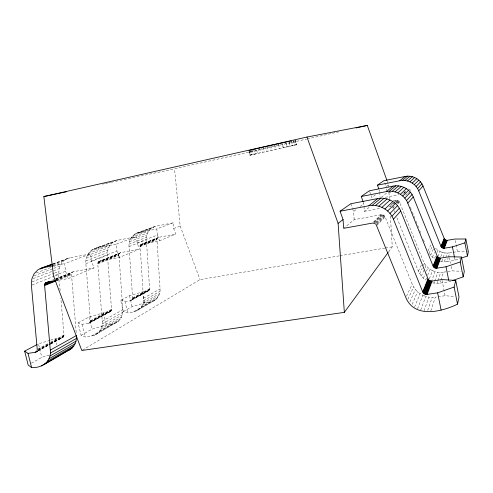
<?xml version="1.0" encoding="UTF-8"?>
<svg xmlns="http://www.w3.org/2000/svg" width="493" height="493" viewBox="0 0 493 493"><rect width="100%" height="100%" fill="white"/><g stroke="black" fill="none" stroke-linecap="round" stroke-linejoin="round"><path stroke-width="0.37" stroke-dasharray="2.46 1.85" d="M96.184 334.346C100.584 331.61 102.673 326.23 102.261 321.19L97.793 263.86L98.027 262.455L99.691 261.111L119.324 257.414L139.451 249.082L137.177 242.994L136.499 236.585L117.704 240.276L94.145 248.768C88.376 251.147 85.314 257.654 85.862 263.681L90.447 320.709C90.521 324.881 84.383 323.371 82.004 324.363L78.054 322.89L81.105 335.283L85.104 336.984L94.027 335.394L116.97 322.274C121.167 319.661 123.219 314.552 122.849 309.727L118.912 254.363L119.559 253.236L120.662 252.656L139.451 249.082M78.054 322.89L88.956 317.122L103.431 312.852L110.149 311.718L111.313 310.621L111.535 309.327L107.419 255.152C106.919 249.39 109.914 243.228 115.417 240.966M120.662 300.36C123.694 300.946 132.155 302.85 132.66 297.932L128.987 246.617C128.537 241.126 131.452 235.303 136.678 233.158L155.911 226.238L173.129 222.799L173.702 228.579L175.736 234.058L159.553 240.763L141.627 244.208L140.092 245.434L143.457 298.253C144.825 308.84 132.266 315.31 123.349 311.533L120.662 300.36L129.499 295.683L142.255 291.992L148.424 290.913L149.638 289.533L146.378 239.734C145.965 234.465 148.812 228.918 153.816 226.872M137.787 310.177L154.599 300.416C158.426 298.037 160.385 293.415 160.083 288.997L156.91 238.957L157.507 237.928L158.524 237.398L175.736 234.058M60.189 290.488C58.821 279.882 55 261.05 69.938 257.827L90.613 253.846L91.439 261.043L94.021 267.89L68.317 278.533L56.35 280.714M76.187 332.516L71.442 273.621L72.138 272.364L73.346 271.723L94.021 267.89M50.797 340.108C54.193 337.12 63.597 340.817 64.01 334.969L60.849 298.16M430.839 310.886L435.331 297.131L445.136 295.701L454.638 296.57M432.515 282.84L436.934 283.37L439.898 283.142L440.613 280.955M440.847 280.227L443.466 272.204L452.063 270.86L461.232 271.304M440.459 261.216L444.366 261.654L446.985 261.432L448.149 257.864M448.383 257.149L449.782 252.866L452.562 252.41M427.696 310.38L432.151 297.359L435.331 297.131M436.934 283.37L437.636 281.318M437.87 280.634L440.68 272.426L443.466 272.204M444.366 261.654L447.299 253.088L449.782 252.866M424.042 310.824L428.959 297.119L432.151 297.359M433.969 283.161L434.456 281.799M434.703 281.115L437.883 272.241L440.68 272.426M441.74 261.487L444.809 252.94L447.299 253.088M420.708 310.054L425.835 296.41L428.959 297.119M431.313 281.842L435.146 271.649L437.883 272.241M440.773 256.687L442.369 252.428L444.809 252.94M417.516 308.815L422.852 295.264C418.113 292.99 414.225 289.021 412.216 284.147L385.113 216.908L384.01 215.441L382.925 214.843L381.083 214.708L354.159 219.693L344.25 227.852M429.341 278.767L432.527 270.663C428.374 268.71 424.966 265.246 423.21 260.988L399.552 202.167C398.529 199.529 395.139 200.109 393.05 200.817M438.098 256.502L440.039 251.566L435.066 248.016M414.551 307.127L420.073 293.699M426.519 278.009L425.693 280.018L423.358 278.218L421.33 276.111L418.384 271.156L396.649 217.166M427.616 275.334L430.093 269.314M435.578 255.972L434.425 258.77L432.361 257.192L429.465 253.772M437.014 252.478L437.87 250.382M412.173 304.341L417.565 291.751M423.358 278.218L425.176 273.985M426.383 271.156L427.893 267.625M432.361 257.192L434.438 252.348M409.856 301.913L415.389 289.477M421.33 276.111L423.814 270.528M425.058 267.736L425.989 265.647M430.574 255.337L433.914 247.819M407.939 299.189L413.59 286.92M419.66 273.738L422.193 268.235M423.462 265.481L424.411 263.416M431.893 247.178L429.095 253.248L428.251 251.541M406.472 296.231L412.216 284.147M418.384 271.156L421.281 265.055M427.967 250.974L431.122 244.331M388.65 251.775L392.268 246.827L390.357 215.466M376.738 225.461L385.113 216.908M397.968 203.788L399.552 202.167M408.284 193.256L409.769 191.74M376.96 224.34L384.836 216.359M393.217 208.638L392.952 208.126L395.602 205.445M397.722 203.295L399.312 201.686M405.566 195.339L408.555 192.313M376.566 223.81L384.46 215.866M394.203 206.062L392.607 207.67L392.952 208.126M396.859 203.393L398.985 201.255M376.609 222.824L384.01 215.441M396.458 203.011L398.59 200.879M376.06 222.46L383.492 215.096M395.99 202.709L398.134 200.583M374.92 222.719L382.925 214.843M396.021 201.957L397.635 200.368M373.743 223.076L382.321 214.695M393.315 203.942L397.105 200.238M404.007 193.49L405.529 191.999M374.156 221.979L381.699 214.646M392.742 203.43L389.464 206.598L390.037 206.542L393.297 203.369M393.839 202.845L396.563 200.201M403.496 193.453L405.542 191.469M373.503 222.041L381.083 214.708M394.924 201.31L396.021 200.257M405.56 191.025L402.479 194.008L402.984 193.952M363.31 202.266L363.828 203.708L364.327 211.331L370.021 206.641M381.292 197.366L386.413 193.151L390.801 192.301M354.159 219.693L353.61 211.515L357.215 208.761M360.223 206.462L363.828 203.708M375.481 194.809L371.839 197.588L371.106 195.548M387.208 181.239L388.502 184.863L386.025 186.755L384.343 182.046M82.46 350.098L200.016 279.611L339.283 255.861M91.698 335.986L112.663 323.858L116.97 322.274M133.671 311.699L150.636 301.889L154.599 300.416M94.027 335.394L118.807 320.875M135.809 311.145L156.287 299.128M99.703 331.05L120.354 319.119M141.029 307.17L157.723 297.525M100.954 328.893L121.561 317.061M142.194 305.216L158.845 295.652M101.817 326.483L122.393 314.762M143.001 303.029L159.633 293.563M102.254 323.889L122.831 312.291M143.426 300.687L160.046 291.32M31.435 363.212L41.856 357.351L49.09 355.114M81.105 335.283L91.914 329.207L106.346 324.844L112.663 323.858M123.349 311.533L132.112 306.609L144.831 302.838L150.636 301.889M102.261 321.19L122.849 309.727M143.457 298.253L160.083 288.997M37.936 350.85L50.009 344.293M50.68 343.929L62.081 337.73M88.592 323.322L109.754 311.822M130.947 300.311L148.06 291.006M38.127 350.899L50.181 344.342M50.446 344.176L63.258 337.15M89.005 323.217L110.833 311.293M131.323 300.206L149.059 290.519M38.522 349.722L49.892 343.559M50.557 343.202L63.936 335.955M90.367 321.639L111.461 310.214M132.586 298.77L149.638 289.533M38.362 350.19L49.731 344.028M50.403 343.664L63.782 336.405M90.219 322.065L111.313 310.621M132.444 299.159L149.502 289.902M38.127 350.615L50.169 344.077M50.841 343.713L63.554 336.805M90.003 322.44L111.104 310.984M132.241 299.504L149.305 290.235M37.924 349.038L49.959 342.543M50.631 342.185L64.01 334.969M90.447 320.709L111.535 309.327M132.66 297.932L149.718 288.732M37.93 349.574L49.966 343.066M50.637 342.703L64.01 335.474M90.447 321.183L111.535 309.777M132.654 298.357L149.712 289.138M55.845 280.431L71.362 274.12M97.793 263.373L118.838 254.813M139.876 246.26L156.836 239.358M56.559 280.683L71.368 274.638M97.793 263.86L118.831 255.275M139.87 246.697L156.829 239.777M56.085 279.426L71.602 273.147M98.027 262.455L119.059 253.944M140.092 245.434L157.051 238.575M55.925 279.913L71.442 273.621M97.873 262.898L118.912 254.363M139.95 245.834L156.91 238.957M51.79 280.357L73.346 271.723M98.877 261.438L120.662 252.656M140.887 244.51L158.524 237.398M55.228 279.18L72.138 272.364M98.538 261.715L119.559 253.236M140.567 244.762L157.507 237.928M55.623 279.272L71.836 272.728M98.249 262.06L119.281 253.562M140.302 245.07L157.249 238.23M32.094 284.96L58.809 274.385M85.862 263.681L107.419 255.152M128.987 246.617L146.378 239.734M54.957 275.439L65.563 271.255L64.645 263.619L90.613 253.846M91.439 261.043L116.915 250.986L116.175 244.226L136.499 236.585M137.177 242.994L157.409 235.007L156.786 228.949L173.129 222.799M173.702 228.579L180.167 226.028L174.54 168.852L306.541 139.112M32.051 281.86L53.86 273.375M54.563 273.104L58.784 271.458M85.862 260.926L107.431 252.533M129.006 244.14L146.409 237.367M33.191 278.594L52.893 271.045M53.595 270.78L59.222 268.623M86.293 258.258L107.856 249.994M129.425 241.736L146.815 235.075M34.103 275.784L53.078 268.617M53.78 268.352L60.109 265.961M87.15 255.75L108.688 247.615M130.226 239.481L147.598 232.918M36.211 272.974L52.769 266.787M53.49 266.522L61.409 263.564M88.401 253.488L109.896 245.459M131.391 237.435L148.726 230.964M53.047 265.209L63.104 261.487M90.022 251.529L111.455 243.597M132.888 235.666L150.168 229.27M53.164 263.81L67.43 258.579M52.899 264.088L69.938 257.827M94.145 248.768L117.704 240.276M136.678 233.158L155.911 226.238M52.954 264.291L65.125 259.811M91.957 249.939L113.316 242.081M134.669 234.224L151.881 227.895M451.144 281.028L449.024 281.762L439.898 283.142M446.985 261.432L455.051 260.138L460.166 258.437M50.07 340.324L38.448 343.831L41.856 357.351M248.873 150.488L249.908 155.196L292.478 145.688L296.743 144.726L295.726 139.987M307.293 138.94L335.788 132.518M336.54 132.352L338.79 131.841M296.743 144.726L283.081 147.764L282.033 142.915M249.908 155.196L257.426 153.533L256.415 148.929M102.427 184.136L104.682 183.661M105.434 183.501L107.69 183.02M108.442 182.866L110.691 182.385M111.443 182.225L174.54 168.852M138.86 232.505L156.786 228.949M96.536 248.053L116.175 244.226M385.366 197.299L398.757 194.723M52.677 265.893L64.645 263.619M364.327 211.331L380.59 208.268M340.041 255.731L384.694 248.121M385.452 247.991L392.268 246.827M453.258 252.299L457.424 251.615L467.623 251.775M390.037 206.542L390.61 206.585M408.58 189.016L410.256 189.91M440.039 251.566L442.369 252.428M432.527 270.663L435.146 271.649M422.852 295.264L425.835 296.41M410.546 190.298L410.761 190.723M410.349 207.109L411.199 209.235M412.333 212.064L413.756 215.601M414.04 216.31L414.896 218.43M416.03 221.258L417.454 224.796M417.737 225.504L418.588 227.624M419.728 230.459L420.578 232.579M423.419 239.653L424.276 241.773M394.073 210.77L394.646 212.193M65.563 271.255L68.317 278.533M116.915 250.986L119.324 257.414M157.409 235.007L159.553 240.763M180.167 226.028L200.016 279.611M369.645 191.463L370.865 194.871M350.819 203.745L352.341 207.984M352.594 208.687L353.61 211.515M379.228 190.138L379.733 191.561M55.154 338.79L56.64 344.749M82.004 324.363L85.104 336.984M88.956 317.122L91.914 329.207M103.431 312.852L106.346 324.844M124.908 301.309L127.632 312.673M129.499 295.683L132.112 306.609M142.255 291.992L144.831 302.838M250.592 150.045L251.64 154.802M249.982 150.297L251.011 154.956M249.378 150.347L250.419 155.079M249.378 151.807L250.111 155.153M263.077 147.469L264.082 152.047M261.647 147.487L262.707 152.319M259.564 148.239L260.575 152.83M258.098 148.294L259.152 153.12M255.01 149.009L256.064 153.81M253.716 149.515L254.727 154.13M252.484 149.595L253.538 154.377M251.547 149.971L252.57 154.611M278.058 143.796L279.112 148.652M274.743 144.868L275.735 149.441M273.892 144.726L274.946 149.582M270.774 145.755L271.766 150.328M269.671 145.669L270.731 150.525M266.849 146.631L267.847 151.203M265.548 146.6L266.608 151.45M291.591 140.832L292.626 145.638M291.48 141.047L292.478 145.688M288.91 141.411L289.952 146.236M289.027 142.311L289.884 146.273M285.965 143.013L286.815 146.963M285.687 142.113L286.735 146.951M282.655 144.455L283.364 147.734M278.644 143.987L279.636 148.566M295.048 140.111L296.071 144.874M294.943 140.222L295.948 144.911M293.655 140.394L294.685 145.182M293.52 140.567L294.524 145.232M442.048 280.301L445.136 295.701M455.23 240.529L457.424 251.615M454.614 257.925L455.051 260.138M449.4 257.475L450.584 263.422M451.175 266.399L452.063 270.86M379.783 192.307L380.109 197.551M388.502 184.863L388.73 188.69M388.965 192.516L389.334 198.636M386.155 188.887L386.327 191.728"/><path stroke-width="0.74" d="M37.135 344.527L24.65 351.127L28.181 365.042L31.601 367.581C42.108 368.246 51.722 361.332 50.298 350.116L44.561 285.022L45.048 283.543L46.163 282.625L55.604 280.856M43.772 364.795L70.135 349.482C74.776 346.585 76.902 340.873 76.446 335.56L50.298 350.116M457.535 304.15L459.02 296.971L455.735 280.455L441.901 279.568L431.455 281.115L429.625 280.622L428.263 279.334L400.729 211.029C397.241 202.13 387.116 196.664 377.755 198.556L350.819 203.745L340.059 211.244L343.06 219.576L343.664 228.333L372.425 223.089L374.39 223.243L376.036 224.34L405.838 297.575C414.576 318.737 441.907 311.767 457.535 304.15L454.133 287.043L455.735 280.455M452.562 280.535L463.173 276.863L464.289 271.452L461.442 257.032L449.252 256.736L440.095 258.172L437.63 257.069L413.282 196.941C410.231 189.127 401.314 184.419 393.131 186.114L369.399 190.785L361.233 196.479L363.051 201.538M460.9 258.196L467.475 256.009L468.35 251.781L465.836 238.988L454.94 239.05L446.794 240.387L444.6 239.419L423.012 186.015C420.301 179.064 412.333 174.923 405.067 176.463L383.862 180.703L377.453 185.171L378.723 188.72M463.173 276.863L460.234 261.999L461.442 257.032M467.475 256.009L464.893 242.87L465.836 238.988M340.059 211.244L368.832 205.772C378.877 203.775 389.692 209.685 393.439 219.219L422.717 291.918L424.473 293.896L427.117 294.389L432.09 281.072M361.233 196.479L386.383 191.58C395.078 189.793 404.531 194.834 407.779 203.122L433.076 266.084L434.598 267.791L436.897 268.198L440.65 258.129M377.453 185.171L399.78 180.74C407.452 179.132 415.839 183.519 418.705 190.853L440.976 246.377L441.888 247.591L444.353 248.219L447.293 240.344M426.439 294.432L431.455 281.115M436.305 268.241L440.095 258.172M443.829 248.262L446.794 240.387M425.761 294.364L430.82 281.047M435.713 268.186L439.54 258.122M443.306 248.219L446.301 240.344M425.095 294.185L430.204 280.887M435.14 268.032L439.004 257.981M442.8 248.09L445.82 240.227M424.473 293.896L429.625 280.622M434.598 267.791L438.493 257.753M442.326 247.874L445.37 240.023M423.912 293.514L429.095 280.264M434.111 267.465L438.03 257.445M441.888 247.591L444.957 239.752M423.419 293.045L428.639 279.833M433.686 267.058L437.63 257.069M441.512 247.239L444.6 239.419M423.019 292.509L428.263 279.334M433.335 266.596L437.303 256.631M441.204 246.827L444.31 239.037M422.717 291.918L427.986 278.779M433.076 266.084L437.057 256.15M440.976 246.377L444.094 238.606M386.95 180.512L367.291 125.419L306.96 137.042L43.84 196.559L53.54 276L81.801 350.492L344.342 312.352L388.194 252.391M393.439 219.219L400.729 211.029M407.779 203.122L413.282 196.941M418.705 190.853L423.012 186.015M391.947 216.205L399.342 208.225M406.485 200.515L412.068 194.489M417.565 188.56L421.934 183.846M390 213.451L397.531 205.661M404.802 198.137L410.484 192.252M416.08 186.459L420.529 181.862M387.652 211.016L395.337 203.399M402.763 196.035L408.568 190.28M414.28 184.616L418.822 180.111M384.959 208.97L392.822 201.495M400.421 194.273L406.368 188.622M412.216 183.063L416.862 178.651M381.989 207.35L390.049 199.992M397.839 192.88L403.933 187.322M409.93 181.849L414.699 177.498M378.809 206.197L387.079 198.925M395.078 191.9L401.327 186.403M407.483 180.993L412.376 176.691M375.5 205.544L383.992 198.328M392.2 191.346L398.615 185.892M404.938 180.512L409.96 176.241M372.147 205.402L380.855 198.204M389.273 191.241L395.861 185.793M402.35 180.432L407.501 176.167M368.832 205.772L377.755 198.556M386.383 191.58L393.131 186.114M399.78 180.74L405.067 176.463M344.342 312.352L338.099 223.36L343.06 219.576M41.412 365.929L72.132 347.947M47.605 361.153L73.808 346.012M48.961 358.75L75.115 343.732M49.879 356.057L76.008 341.174M50.329 353.148L76.452 338.426M24.65 351.127L28.009 353.382L35.256 352.31L37.265 351.213M35.256 352.31L37.462 351.262M52.455 264.075L40.327 268.525L37.924 269.819L34.048 273.781L31.786 279.13L31.392 285.237L37.252 349.401L37.024 350.917L35.706 352.193M67.874 350.572L70.135 349.482M44.561 285.022L55.142 280.72M44.567 285.57L55.851 280.967M44.808 283.993L51.857 281.139M44.641 284.492L53.811 280.77M45.738 282.853L48.739 281.639M45.362 283.161L48.881 281.737M45.048 283.543L49.275 281.836M40.327 268.525L52.19 264.347M40.069 269.03L43.649 267.711M48.659 265.869L51.525 264.815M427.117 294.389L437.63 292.836L454.133 287.043M436.897 268.198L446.023 266.75L460.234 261.999M444.353 248.219L452.42 246.882L464.893 242.87M249.378 150.347L249.082 150.47M250.592 150.045L251.855 149.749M252.484 149.595L258.098 148.294M258.807 148.134L264.248 146.896M265.548 146.6L268.987 145.823M356.045 127.958L367.291 125.419M269.671 145.669L273.19 144.88M278.718 143.648L282.033 142.915M273.892 144.726L278.058 143.796M282.766 142.754L288.91 141.411M289.582 141.263L290.919 140.973M43.84 196.559L66.376 191.777M42.959 267.742L52.677 265.893M306.96 137.042L338.099 223.36M28.009 353.382L31.601 367.581M437.63 292.836L441.112 310.134M446.023 266.75L448.722 280.258M452.42 246.882L454.466 257.192"/></g></svg>
